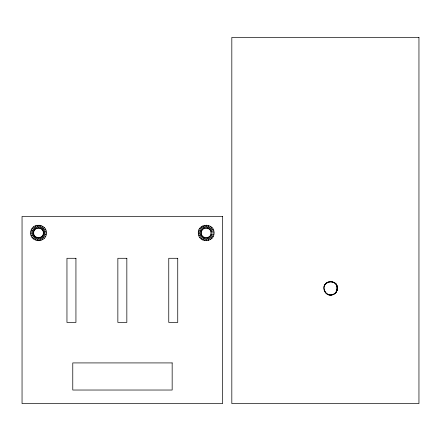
<?xml version="1.0" encoding="UTF-8"?>
<svg xmlns="http://www.w3.org/2000/svg" width="441" height="441" viewBox="0 0 441 441"><rect width="100%" height="100%" fill="white"/><g stroke="black" fill="none" stroke-linecap="round" stroke-linejoin="round"><path stroke-width="0.66" d="M337.078 290.448C340.391 276.391 316.616 281.496 325.938 293.078C331.219 298.921 340.865 290.928 336.362 284.666M46.377 232.925C46.713 243.675 29.023 242.556 30.716 231.938C31.504 222.473 46.785 223.444 46.377 232.925L43.378 232.925C43.609 239.171 33.411 239.171 33.648 232.925C33.406 226.674 43.62 226.668 43.378 232.925L46.129 234.871L43.212 234.182L45.401 236.707L42.722 235.356L44.243 238.305L41.956 236.365L42.722 239.562L40.947 237.137L40.941 240.395L39.773 237.622L39.006 240.769L38.516 237.787L37.044 240.643L37.253 237.622L35.164 240.036L36.079 237.137L33.499 238.978L35.076 236.365L32.16 237.539L34.299 235.356L31.212 235.814L33.814 234.182L30.716 233.906L33.648 232.925L30.716 231.938L33.814 231.663L31.212 230.026L34.299 230.489L32.16 228.3L35.076 229.474L33.499 226.861L36.079 228.714L35.164 225.814L37.253 228.218L37.044 225.202L38.516 228.058L39.006 225.075L39.773 228.218L40.941 225.445L40.947 228.714L42.722 226.288L41.956 229.474L44.243 227.545L42.722 230.489L45.401 229.133L43.212 231.663L46.129 230.968L43.378 232.925M336.384 291.925L337.437 288.315L337.078 286.176M211.052 232.925C211.283 239.171 201.079 239.171 201.316 232.925C201.068 226.668 211.289 226.674 211.052 232.925L214.045 232.925C214.392 222.176 196.692 223.284 198.378 233.906C199.172 243.36 214.436 242.412 214.045 232.925M330.452 281.579C318.711 282.505 325.116 300.376 334.719 293.662M324.196 286.573C325.618 280.046 335.788 280.14 337.211 286.573M335.193 293.337L337.211 290.057M336.533 291.683C333.854 296.782 325.469 295.674 324.196 290.057M213.791 230.968L210.881 231.663L213.069 229.133L210.396 230.489L211.912 227.545L209.618 229.474L210.39 226.288L208.615 228.714L208.615 225.445L207.441 228.218L206.675 225.075L206.184 228.058L204.707 225.202L204.927 228.218L202.838 225.814L203.753 228.714L201.173 226.861L202.739 229.474L199.823 228.3L201.967 230.489L198.869 230.026L201.482 231.663L198.378 231.938L201.316 232.925L198.378 233.906L201.482 234.182L198.869 235.814L201.967 235.356L199.823 237.539L202.739 236.365L201.173 238.978L203.753 237.137L202.838 240.036L204.927 237.622L204.707 240.643L206.184 237.787L206.675 240.769L207.441 237.622L208.615 240.395L208.615 237.137L210.39 239.562L209.618 236.365L211.912 238.305L210.396 235.356L213.069 236.707L210.881 234.182L213.791 234.871M330.7 281.573L334.069 282.472L336.533 284.947M337.404 287.769L337.404 288.855M336.312 283.883L336.312 292.146M418.95 37.419L231.817 37.419L231.817 403.581L418.95 403.581L418.95 37.419M222.644 216.454L22.05 216.454L22.05 403.581L222.644 403.581L222.644 216.454M75.935 258.288L66.955 258.288L66.955 322.426L75.935 322.426L75.935 258.288M126.837 258.288L117.852 258.288L117.852 322.426L126.837 322.426L126.837 258.288M177.74 258.288L168.76 258.288L168.76 322.426L177.74 322.426L177.74 258.288M172.161 362.921L72.771 362.921L72.771 390.031L172.161 390.031L172.161 362.921"/></g></svg>
